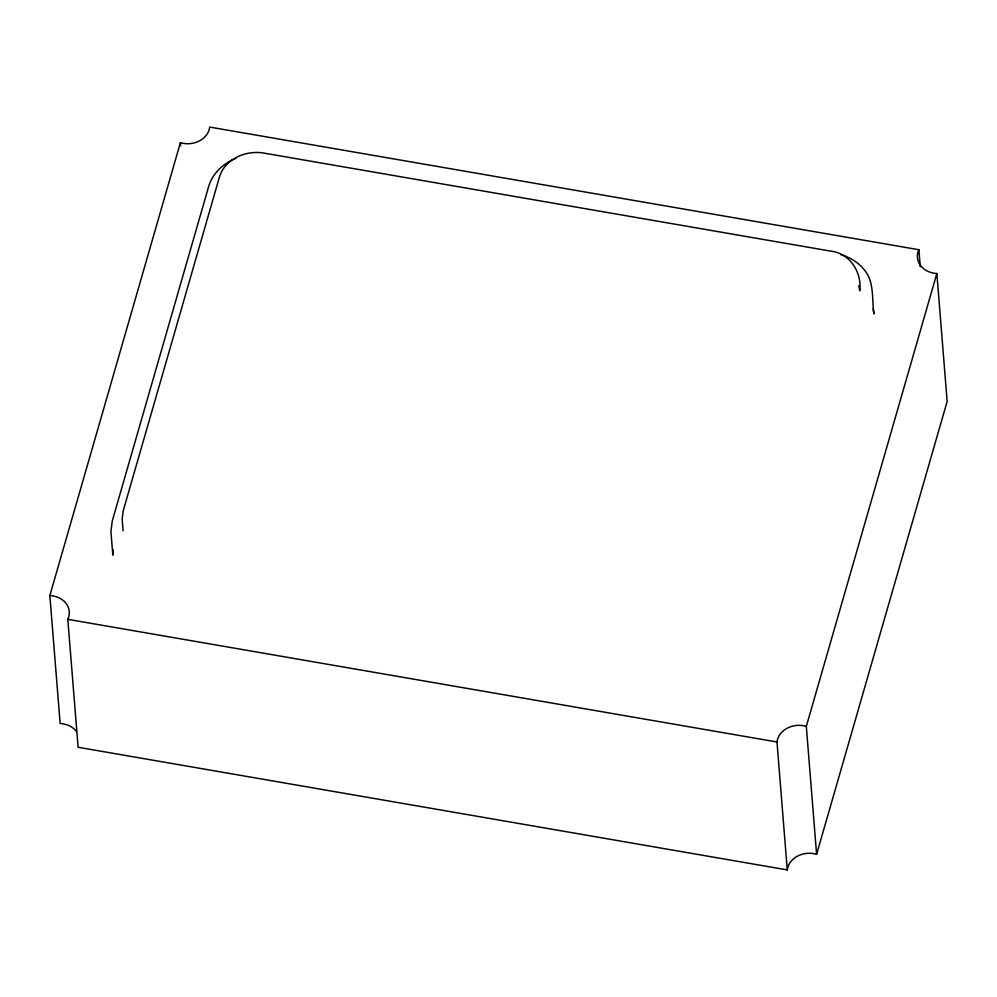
<?xml version="1.0" encoding="UTF-8"?>
<svg xmlns="http://www.w3.org/2000/svg" width="997" height="997" viewBox="0 0 997 997"><rect width="100%" height="100%" fill="white"/><g stroke="black" fill="none" stroke-linecap="round" stroke-linejoin="round"><path stroke-width="1.5" d="M113.085 549.87L112.835 555.13L110.929 531.451L112.25 520.97L208.747 186.24C212.648 173.067 223.727 163.134 236.252 158.199M49.85 595.558L180.395 142.683A21.51 17.747 -4.6 0 0 209.719 127.08L918.898 249.736A21.51 17.747 -4.6 0 0 936.856 273.514L947.15 401.442L816.605 854.317A21.51 17.747 -4.6 0 0 787.281 869.92L78.102 747.264L67.808 619.336A21.51 17.747 -4.6 0 0 49.85 595.558L60.144 723.486A21.51 17.747 -4.6 0 1 76.457 731.474M816.605 854.317L806.311 726.389L936.856 273.514M67.808 619.336L776.987 741.992A21.51 17.747 -4.6 0 1 806.311 726.389M840.795 254.571C850.142 257.363 858.828 262.697 864.823 270.474C874.531 282.774 871.789 299.486 873.883 313.943L873.297 308.721M858.803 285.665L859.8 290.825C861.894 272.094 850.055 253.313 830.538 251.094L263.968 153.102C246.184 149.974 225.247 158.61 219.514 176.756L123.204 510.85L122.145 519.026L123.105 530.865M918.898 249.736L920.256 266.697M776.987 741.992L787.281 869.92M180.395 142.683L180.644 145.761"/></g></svg>
